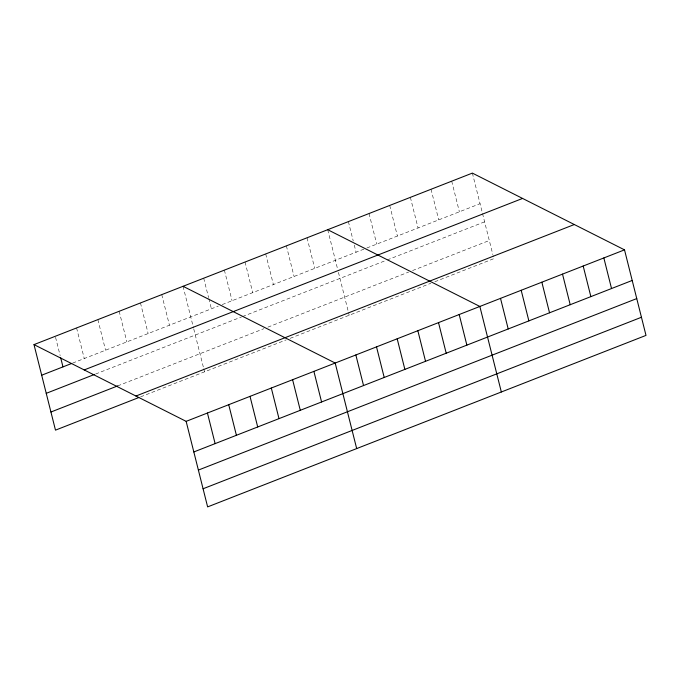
<?xml version="1.0" encoding="UTF-8"?>
<svg xmlns="http://www.w3.org/2000/svg" width="680" height="680" viewBox="0 0 680 680"><rect width="100%" height="100%" fill="white"/><g stroke="black" fill="none" stroke-linecap="round" stroke-linejoin="round"><path stroke-width="0.51" stroke-dasharray="3.4 2.55" d="M72.658 363.086L218.288 306.111M222.224 304.572L365.899 248.361M366.885 247.979L480.063 203.702M95.599 374.025L241.536 316.931M242.522 316.54L386.206 260.338M387.183 259.947L484.611 221.833M117.717 385.883L263.942 328.678M267.886 327.139L408.612 272.085M412.548 270.547L489.302 240.516M140.658 396.822L286.212 339.881M290.148 338.342L430.874 283.279M434.817 281.741L493.858 258.647L493.102 255.621M472.37 173.102L492.847 254.618M451.707 181.194L459.391 211.786M431.043 189.278L438.727 219.878M410.372 197.362L418.064 227.962M389.708 205.445L397.392 236.045M369.045 213.529L376.728 244.128M348.381 221.612L353.243 240.992M354.272 245.072L356.065 252.212M327.709 229.704L337.425 268.353M338.436 272.382L349.197 315.24M307.046 237.787L314.729 268.387M286.382 245.871L294.066 276.471M265.71 253.954L273.394 284.554M245.047 262.038L252.73 292.638M224.383 270.122L232.067 300.721M203.711 278.214L208.581 297.594M208.837 298.605L211.395 308.805M183.047 286.297L193.519 327.973M193.766 328.984L203.524 367.803M203.77 368.815L204.535 371.832M161.755 294.627L169.439 325.227M140.463 302.957L148.147 333.557M119.17 311.287L126.854 341.887M97.877 319.617L105.561 350.217M76.585 327.947L84.269 358.547M55.547 337.297L60.163 355.657"/><path stroke-width="1.02" d="M34 344.607L472.37 173.102L624.512 249.857L646 335.393L207.63 506.897L186.142 421.353L34 344.607L55.488 430.142L138.72 397.579M41.684 375.207L71.689 363.469M84.209 369.928L522.58 198.432M46.24 393.337L94.63 374.399M50.932 412.012L117.717 385.883M135.932 396.032L574.311 224.527M186.142 421.353L624.512 249.857M193.826 451.954L632.196 280.457M198.381 470.084L636.752 298.588M203.073 488.767L641.444 317.262M327.709 229.704L479.85 306.45L501.338 391.986M183.047 286.297L335.189 363.043L356.677 448.587M603.848 257.941L611.533 288.541M583.185 266.024L590.869 296.625M562.513 274.108L570.206 304.708M541.85 282.2L549.534 312.791M521.186 290.284L528.87 320.883M500.514 298.367L508.206 328.967M459.187 314.534L466.871 345.134M438.515 322.618L446.208 353.217M417.851 330.709L425.536 361.309M397.188 338.793L404.872 369.393M376.516 346.876L384.208 377.476M355.852 354.96L363.536 385.56M313.897 371.374L321.58 401.974M292.604 379.703L300.288 410.303M271.311 388.034L278.995 418.633M250.019 396.363L257.703 426.964M228.726 404.694L236.41 435.293M207.434 413.024L215.118 443.623M60.673 357.697L62.977 366.877"/></g></svg>
